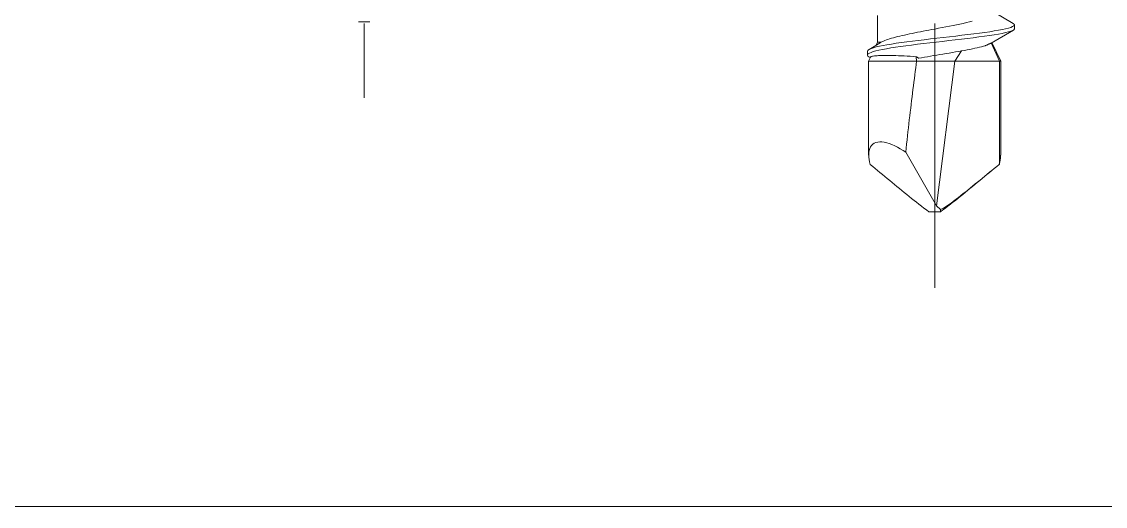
# Model space of a CAD drawing. Header units: millimetres. Extents: x 1459 to 16731, y 971 to 8404.
# Drawn here: x 5618.01 to 5646.5, y 1966.46 to 1979.21 of the extents above; entities that cross this region are included whole.
import ezdxf

# ---------------------------------------------------------------- set-up
doc = ezdxf.new("R2010")
doc.units = ezdxf.units.MM
doc.header["$LTSCALE"] = 0.5
doc.linetypes.add('CENTER', pattern=[50.8, 31.75, -6.35, 6.35, -6.35])
doc.layers.get('0').update_dxf_attribs({"lineweight": 20})
doc.layers.add('Quincaillerie', color=150, linetype='Continuous', lineweight=20)

# ---------------------------------------------------------------- blocks, each defined once
blk = doc.blocks.new('4970074')
at = {"color": 1, "linetype": 'CENTER'}
blk.add_line((0, 5.75), (0, -47.003), dxfattribs=at)
blk.add_line((-0.15, -45), (0.15, -45))
blk = doc.blocks.new('4970086')
at = {"color": 1, "linetype": 'CENTER'}
blk.add_line((0, 5.75), (0, -52.003), dxfattribs=at)
for p, q in [((1.5, -44.718), (2.066, -45.052)), ((-1.5, -45.538), (-1.5, -44.838)), ((2.068, -45.221), (1.485, -45.562)), ((2.1, -45.192), (2.1, -45.092)), ((-1.727, -45.732), (-1.432, -45.554)), ((-1.539, -45.619), (-1.5, -45.538)), ((-1.405, -45.538), (-1.5, -45.538)), ((1.704, -46.038), (1.488, -45.56)), ((1.505, -45.55), (1.74, -46.038)), ((-1.767, -45.88), (-1.767, -45.78)), ((0.532, -46.038), (0.702, -45.77)), ((-1.74, -46.038), (-1.689, -45.932)), ((-0.475, -46.038), (-1.74, -46.038)), ((-1.74, -46.038), (-1.74, -48.509)), ((-1.695, -45.945), (-1.734, -45.922)), ((-0.475, -46.038), (-0.488, -45.922)), ((-0.475, -46.038), (0.532, -46.038)), ((0.532, -46.038), (0.044, -49.848)), ((0.532, -46.038), (1.704, -46.038)), ((1.74, -46.038), (1.704, -46.038)), ((1.704, -46.038), (1.704, -48.758)), ((1.74, -46.038), (1.74, -48.509)), ((0.044, -49.848), (-0.761, -48.436)), ((0.044, -49.848), (0.155, -49.942)), ((-0.15, -50), (0.15, -50))]:
    blk.add_line(p, q)
at = {"flags": 128}
for points in [[(0.989, -44.988), (0.913, -45.007), (0.833, -45.025), (0.749, -45.044), (0.663, -45.063), (0.574, -45.082), (0.482, -45.1), (0.388, -45.119), (0.293, -45.137), (0.196, -45.156), (0.098, -45.174), (0, -45.193)], [(2.1, -45.092), (2.083, -45.111), (2.05, -45.13), (2.003, -45.149), (1.941, -45.169), (1.866, -45.188), (1.779, -45.207), (1.679, -45.226), (1.568, -45.245), (1.446, -45.264), (1.315, -45.283), (1.174, -45.302), (1.027, -45.321), (0.873, -45.34), (0.714, -45.359), (0.552, -45.378), (0.387, -45.398), (0.22, -45.417), (0.054, -45.436), (-0.111, -45.455), (-0.274, -45.474), (-0.433, -45.493), (-0.587, -45.512), (-0.736, -45.531), (-0.877, -45.55), (-1.012, -45.569), (-1.137, -45.589), (-1.254, -45.608), (-1.359, -45.627), (-1.454, -45.646), (-1.536, -45.665), (-1.606, -45.684), (-1.664, -45.703), (-1.708, -45.722), (-1.741, -45.741), (-1.76, -45.76), (-1.767, -45.78)], [(2.1, -45.192), (2.083, -45.211), (2.05, -45.231), (2.002, -45.25), (1.94, -45.269), (1.864, -45.288), (1.775, -45.307), (1.675, -45.327), (1.563, -45.346), (1.44, -45.365), (1.307, -45.384), (1.165, -45.403), (1.016, -45.423), (0.861, -45.442), (0.701, -45.461), (0.537, -45.48), (0.371, -45.499), (0.204, -45.519), (0.037, -45.538), (-0.129, -45.557), (-0.293, -45.576), (-0.452, -45.595), (-0.607, -45.615), (-0.755, -45.634), (-0.897, -45.653), (-1.031, -45.672), (-1.156, -45.691), (-1.271, -45.711), (-1.376, -45.73), (-1.469, -45.749), (-1.549, -45.768), (-1.617, -45.788), (-1.673, -45.807), (-1.716, -45.826), (-1.746, -45.845), (-1.762, -45.864), (-1.766, -45.884), (-1.757, -45.903), (-1.734, -45.922)], [(0, -45.193), (-0.076, -45.207), (-0.151, -45.221), (-0.227, -45.236), (-0.302, -45.25), (-0.376, -45.265), (-0.448, -45.28), (-0.52, -45.294), (-0.59, -45.309), (-0.659, -45.323), (-0.727, -45.337), (-0.792, -45.352), (-0.856, -45.366), (-0.917, -45.38), (-0.975, -45.394), (-1.032, -45.409), (-1.086, -45.423), (-1.137, -45.437), (-1.185, -45.452), (-1.229, -45.466), (-1.271, -45.48), (-1.309, -45.495), (-1.345, -45.509), (-1.376, -45.524), (-1.405, -45.538)], [(2.1, -45.092), (2.1, -45.09), (2.1, -45.089), (2.099, -45.087), (2.099, -45.085), (2.098, -45.084), (2.098, -45.082), (2.097, -45.08), (2.096, -45.079), (2.095, -45.077), (2.094, -45.075), (2.093, -45.074), (2.091, -45.072), (2.09, -45.07), (2.088, -45.069), (2.086, -45.067), (2.085, -45.065), (2.083, -45.064), (2.081, -45.062), (2.078, -45.06), (2.076, -45.059), (2.074, -45.057), (2.071, -45.055), (2.068, -45.054), (2.066, -45.052)], [(-1.405, -45.538), (-1.406, -45.539), (-1.407, -45.54), (-1.408, -45.54), (-1.409, -45.541), (-1.411, -45.542), (-1.412, -45.542), (-1.413, -45.543), (-1.414, -45.544), (-1.415, -45.544), (-1.416, -45.545), (-1.418, -45.546), (-1.419, -45.546), (-1.42, -45.547), (-1.421, -45.548), (-1.422, -45.548), (-1.423, -45.549), (-1.424, -45.55), (-1.425, -45.55), (-1.427, -45.551), (-1.428, -45.552), (-1.429, -45.552), (-1.43, -45.553), (-1.431, -45.554), (-1.432, -45.554)], [(1.325, -45.633), (1.337, -45.628), (1.348, -45.623), (1.358, -45.618), (1.368, -45.614), (1.377, -45.61), (1.386, -45.606), (1.394, -45.602), (1.402, -45.599), (1.41, -45.596), (1.417, -45.593), (1.424, -45.59), (1.431, -45.587), (1.437, -45.584), (1.443, -45.582), (1.448, -45.579), (1.454, -45.577), (1.459, -45.575), (1.463, -45.573), (1.468, -45.571), (1.472, -45.569), (1.476, -45.567), (1.479, -45.565), (1.482, -45.563), (1.485, -45.562)], [(1.325, -45.633), (1.281, -45.646), (1.231, -45.66), (1.178, -45.674), (1.12, -45.688), (1.059, -45.701), (0.994, -45.715), (0.926, -45.729), (0.854, -45.742), (0.781, -45.756), (0.705, -45.77), (0.627, -45.784), (0.547, -45.797), (0.466, -45.811), (0.384, -45.825), (0.301, -45.839), (0.218, -45.852), (0.135, -45.866), (0.052, -45.88), (-0.03, -45.893), (-0.111, -45.907), (-0.191, -45.921), (-0.269, -45.935), (-0.346, -45.948), (-0.42, -45.962)], [(-1.689, -45.932), (-1.683, -45.925), (-1.673, -45.919), (-1.658, -45.914), (-1.638, -45.909), (-1.614, -45.905), (-1.586, -45.901), (-1.553, -45.898), (-1.516, -45.896), (-1.475, -45.894), (-1.431, -45.892), (-1.382, -45.891), (-1.33, -45.89), (-1.274, -45.89), (-1.214, -45.89), (-1.152, -45.89), (-1.087, -45.891), (-1.019, -45.893), (-0.948, -45.895), (-0.875, -45.898), (-0.8, -45.901), (-0.724, -45.905), (-0.646, -45.91), (-0.568, -45.915), (-0.488, -45.922)], [(-0.761, -48.436), (-0.749, -48.327), (-0.738, -48.218), (-0.726, -48.11), (-0.714, -48.003), (-0.702, -47.897), (-0.69, -47.791), (-0.678, -47.687), (-0.667, -47.583), (-0.655, -47.48), (-0.643, -47.377), (-0.631, -47.276), (-0.619, -47.175), (-0.607, -47.075), (-0.595, -46.976), (-0.583, -46.878), (-0.571, -46.781), (-0.559, -46.685), (-0.547, -46.59), (-0.535, -46.495), (-0.523, -46.402), (-0.511, -46.31), (-0.499, -46.218), (-0.487, -46.128), (-0.475, -46.038)], [(-0.488, -45.922), (-0.485, -45.924), (-0.482, -45.925), (-0.479, -45.927), (-0.476, -45.928), (-0.473, -45.93), (-0.47, -45.932), (-0.467, -45.933), (-0.464, -45.935), (-0.461, -45.937), (-0.458, -45.938), (-0.456, -45.94), (-0.453, -45.942), (-0.45, -45.943), (-0.447, -45.945), (-0.444, -45.947), (-0.442, -45.948), (-0.439, -45.95), (-0.436, -45.952), (-0.433, -45.953), (-0.431, -45.955), (-0.428, -45.957), (-0.425, -45.959), (-0.423, -45.96), (-0.42, -45.962)], [(-1.694, -48.758), (-1.711, -48.691), (-1.723, -48.625), (-1.731, -48.561), (-1.733, -48.499), (-1.73, -48.442), (-1.722, -48.388), (-1.708, -48.339), (-1.688, -48.295), (-1.662, -48.256), (-1.629, -48.224), (-1.592, -48.198), (-1.548, -48.178), (-1.499, -48.166), (-1.446, -48.16), (-1.388, -48.162), (-1.326, -48.17), (-1.261, -48.185), (-1.193, -48.206), (-1.123, -48.232), (-1.051, -48.264), (-0.979, -48.301), (-0.906, -48.343), (-0.833, -48.388), (-0.761, -48.436)], [(1.694, -48.758), (1.697, -48.747), (1.7, -48.737), (1.703, -48.726), (1.705, -48.715), (1.708, -48.704), (1.71, -48.694), (1.712, -48.683), (1.715, -48.673), (1.717, -48.662), (1.719, -48.652), (1.72, -48.641), (1.722, -48.631), (1.724, -48.621), (1.725, -48.61), (1.727, -48.6), (1.728, -48.59), (1.729, -48.58), (1.73, -48.57), (1.731, -48.56), (1.732, -48.55), (1.732, -48.54), (1.733, -48.53), (1.733, -48.521), (1.733, -48.511)], [(-0.15, -50), (-0.217, -49.953), (-0.283, -49.904), (-0.349, -49.854), (-0.414, -49.803), (-0.479, -49.752), (-0.543, -49.701), (-0.608, -49.649), (-0.672, -49.597), (-0.736, -49.545), (-0.8, -49.493), (-0.864, -49.44), (-0.928, -49.388), (-0.992, -49.335), (-1.056, -49.283), (-1.119, -49.23), (-1.183, -49.178), (-1.247, -49.125), (-1.311, -49.073), (-1.375, -49.02), (-1.439, -48.968), (-1.502, -48.915), (-1.566, -48.863), (-1.63, -48.81), (-1.694, -48.758)], [(0.15, -50), (0.217, -49.953), (0.283, -49.904), (0.349, -49.854), (0.414, -49.803), (0.479, -49.752), (0.543, -49.701), (0.608, -49.649), (0.672, -49.597), (0.736, -49.545), (0.8, -49.493), (0.864, -49.44), (0.928, -49.388), (0.992, -49.335), (1.056, -49.283), (1.119, -49.23), (1.183, -49.178), (1.247, -49.125), (1.311, -49.073), (1.375, -49.02), (1.439, -48.968), (1.502, -48.915), (1.566, -48.863), (1.63, -48.81), (1.694, -48.758)], [(1.694, -48.758), (1.631, -48.809), (1.568, -48.86), (1.506, -48.911), (1.443, -48.962), (1.38, -49.013), (1.317, -49.064), (1.255, -49.116), (1.192, -49.167), (1.129, -49.218), (1.067, -49.269), (1.004, -49.32), (0.941, -49.371), (0.878, -49.422), (0.815, -49.473), (0.752, -49.524), (0.689, -49.574), (0.625, -49.624), (0.561, -49.673), (0.496, -49.722), (0.431, -49.77), (0.365, -49.817), (0.298, -49.862), (0.229, -49.905), (0.155, -49.942)], [(0.155, -49.942), (0.155, -49.944), (0.155, -49.947), (0.155, -49.949), (0.154, -49.952), (0.154, -49.954), (0.154, -49.956), (0.154, -49.959), (0.154, -49.961), (0.154, -49.964), (0.154, -49.966), (0.153, -49.969), (0.153, -49.971), (0.153, -49.974), (0.153, -49.976), (0.153, -49.978), (0.152, -49.981), (0.152, -49.983), (0.152, -49.986), (0.152, -49.988), (0.151, -49.99), (0.151, -49.993), (0.151, -49.995), (0.15, -49.998), (0.15, -50)]]:
    blk.add_lwpolyline(points, dxfattribs=at)

msp = doc.modelspace()

# ---------------------------------------------------------------- linework, layer by layer
at = {"layer": 'Quincaillerie', "lineweight": 20}
msp.add_lwpolyline([(5589.513, 2046.464), (5664.513, 2046.464), (5664.513, 1966.464), (5589.513, 1966.464)], close=True, dxfattribs=at)

# ---------------------------------------------------------------- block references
for name, p in [('4970074', (5627.013, 2024.214)), ('4970086', (5642.013, 2024.214))]:
    msp.add_blockref(name, p, dxfattribs=at)

doc.saveas('drawing.dxf')
